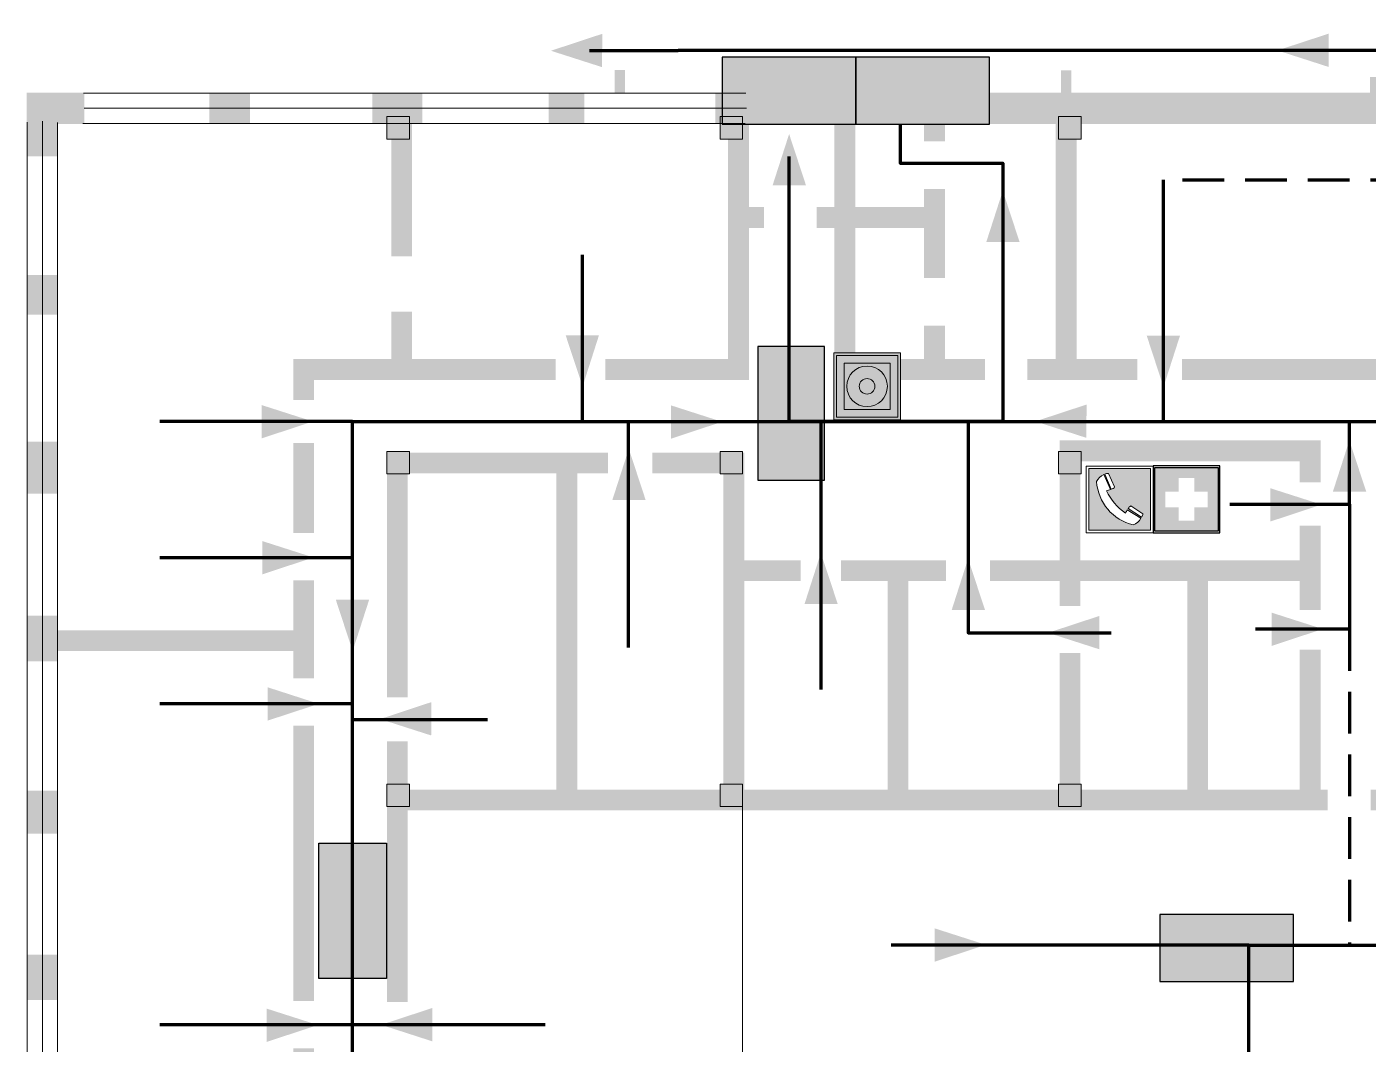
# Model space of a CAD drawing. Header units: millimetres. Extents: x 13810 to 67229, y 12374 to 21950.
# Drawn here: x 21744.5 to 21873, y 15459.1 to 15556.5 of the extents above; entities that cross this region are included whole.
import ezdxf

# ---------------------------------------------------------------- set-up
doc = ezdxf.new("R2010")
doc.units = ezdxf.units.MM
doc.linetypes.add('{ Wide Dash }', pattern=[12, 4, -2, 4, -2])
doc.layers.add('План_Штампы', color=7, linetype='Continuous')

# ---------------------------------------------------------------- blocks, each defined once
blk = doc.blocks.new('A$C7B4425F7')
at = {"true_color": 0xffffff}
blk.add_hatch(color=7, dxfattribs=at).paths.add_polyline_path([(0, 0), (-16, 0), (-16, -8), (0, -8)])
h = blk.add_hatch(color=126)
h.paths.add_polyline_path([(-0.2, -0.2), (-15.8, -0.2), (-15.8, -7.8), (-0.2, -7.8)])
h.paths.add_polyline_path([(-11.76, -2.03), (-11.76, -3.66), (-11.17, -3.66, -0.568275), (-11.17, -6.18), (-12.58, -6.18), (-12.58, -2.03)], flags=16)
h.paths.add_polyline_path([(-13.33, -4.12, -0.495768), (-13.59, -6.18), (-15.03, -6.18), (-15.03, -2.03), (-13.59, -2.03, -0.487973)], flags=16)
h.paths.add_polyline_path([(-10.25, -2.03), (-9.48, -2.03), (-9.48, -6.18), (-10.25, -6.18)], flags=16)
h.paths.add_polyline_path([(-13.84, -3.69), (-14.24, -3.69), (-14.24, -3.03), (-13.9, -3.03, -0.692621)], flags=0)
h.paths.add_polyline_path([(-9.15, -2.03), (-8.4, -2.03), (-8.04, -3.07), (-7.68, -2.03), (-6.93, -2.03), (-7.64, -4.1), (-6.93, -6.18), (-7.68, -6.18), (-8.04, -5.14), (-8.4, -6.18), (-9.15, -6.18), (-8.44, -4.1)], flags=16)
h.paths.add_polyline_path([(-11.76, -4.46), (-11.42, -4.46, -0.692621), (-11.36, -5.12), (-11.76, -5.12)], flags=0)
h.paths.add_polyline_path([(-13.9, -5.2), (-14.24, -5.2), (-14.24, -4.55), (-13.84, -4.55, -0.708038)], flags=0)
edge = h.paths.add_edge_path(flags=16)
edge.add_ellipse((-5.51, -4.08), major_axis=(0, 2.05), ratio=0.586184, start_angle=0, end_angle=360)
edge = h.paths.add_edge_path(flags=0)
edge.add_ellipse((-5.51, -4.08), major_axis=(0, 1.14), ratio=0.454828, start_angle=0, end_angle=360)
h.paths.add_polyline_path([(-4.13, -4.96, 0.377264), (-3.48, -4.52, 0.0555), (-3.16, -2.03), (-1.66, -2.03), (-1.66, -4.96), (-0.96, -4.96), (-0.96, -7.01), (-1.75, -7.01), (-1.75, -6.18), (-3.3, -6.18), (-3.3, -7.02), (-4.13, -7.02)], flags=16)
h.paths.add_polyline_path([(-2.73, -2.91), (-2.28, -2.91), (-2.28, -4.96), (-3.05, -4.96, 0.079136)], flags=0)
at = {"color": 126}
blk.add_lwpolyline([(-16, -8), (0, -8), (0, 0), (-16, 0)], close=True, dxfattribs=at)
blk = doc.blocks.new('A$C32E8229D')
at = {"true_color": 0xffffff}
blk.add_hatch(color=7, dxfattribs=at).paths.add_polyline_path([(0, 0), (0, -8), (16, -8), (16, 0)])
h = blk.add_hatch(color=126)
h.paths.add_polyline_path([(0.2, -0.2), (15.8, -0.2), (15.8, -7.8), (0.2, -7.8)])
h.paths.add_polyline_path([(13.49, -2.05), (12.08, -2.05), (11.37, -2.63, 0.162397), (11.29, -2.84), (11.29, -3.63), (10.35, -3.63), (10.35, -4.05), (11.68, -4.05), (11.68, -3.48), (12.26, -4.28), (11.29, -5.1), (11.29, -6.78), (11.85, -6.78), (11.85, -5.44), (12.8, -4.64), (12.8, -5.94), (14.46, -5.94), (14.46, -5.39), (13.45, -5.39), (13.45, -3.97), (12.46, -2.59), (13.15, -2.59), (13.69, -3.34), (14.18, -3)], flags=16)
h.paths.add_polyline_path([(10.74, -1.82, 1), (11.8, -1.82, 1)], flags=16)
h.paths.add_polyline_path([(9.39, -3.59), (5.99, -3.59), (6.56, -3.03), (5.91, -3.03), (5.1, -3.83), (5.91, -4.64), (6.56, -4.64), (5.99, -4.09), (9.39, -4.09)], flags=16)
h.paths.add_polyline_path([(4.29, -1.08), (1.72, -1.08), (1.72, -6.6), (4.29, -6.6)], flags=16)
at = {"color": 126}
blk.add_lwpolyline([(16, -8), (0, -8), (0, 0), (16, 0)], close=True, dxfattribs=at)
blk = doc.blocks.new('A$C54414219')
at = {"true_color": 0xffffff}
h = blk.add_hatch(color=7, dxfattribs=at)
h.paths.add_polyline_path([(2.39, -9.45), (2.39, -18.3), (11.23, -18.3), (11.23, -9.45)], flags=0)
h.paths.add_polyline_path([(10.71, -13.87, -1), (2.92, -13.87, -1)], flags=0)
h.paths.add_polyline_path([(8.3, -13.87, -1), (5.33, -13.87, -1)], flags=0)
h.paths.add_polyline_path([(0.41, -7.47), (0.41, -20.27), (13.21, -20.27), (13.21, -7.47)])
h.paths.add_polyline_path([(0.92, -19.77), (12.71, -19.77), (12.71, -7.98), (0.92, -7.98)], flags=16)
h.paths.add_polyline_path([(11.23, -9.45), (11.23, -18.3), (2.39, -18.3), (2.39, -9.45)], flags=0)
at = {"lineweight": 5}
h = blk.add_hatch(color=242, dxfattribs=at)
h.paths.add_polyline_path([(12.71, -7.98), (0.92, -7.98), (0.92, -19.77), (12.71, -19.77)])
h.paths.add_polyline_path([(11.23, -18.3), (2.39, -18.3), (2.39, -9.45), (11.23, -9.45)], flags=16)
h.paths.add_polyline_path([(10.71, -13.87, -1), (2.92, -13.87, -1)], flags=0)
h.paths.add_polyline_path([(8.3, -13.87, -1), (5.33, -13.87, -1)], flags=0)
at = {"true_color": 0xffffff}
h = blk.add_hatch(color=7, dxfattribs=at)
h.paths.add_polyline_path([(2.39, -9.45), (2.39, -18.3), (11.23, -18.3), (11.23, -9.45)])
h.paths.add_polyline_path([(10.71, -13.87, -1), (2.92, -13.87, -1)], flags=16)
h.paths.add_polyline_path([(8.3, -13.87, -1), (5.33, -13.87, -1)], flags=0)
at = {"lineweight": 5}
h = blk.add_hatch(color=242, dxfattribs=at)
h.paths.add_polyline_path([(2.92, -13.87, 1), (10.71, -13.87, 1)])
h.paths.add_polyline_path([(8.3, -13.87, -1), (5.33, -13.87, -1)], flags=16)
at = {"color": 242, "lineweight": 5}
for p, q in [((0.41, -20.27), (0.41, -7.47)), ((0.41, -7.47), (13.21, -7.47)), ((0.41, -7.47), (13.21, -7.47)), ((13.21, -20.27), (13.21, -7.47)), ((0.41, -20.27), (13.21, -20.27))]:
    blk.add_line(p, q, dxfattribs=at)
for points in [[(0.92, -7.98), (12.71, -7.98), (12.71, -19.77), (0.92, -19.77)], [(2.39, -9.45), (11.23, -9.45), (11.23, -18.3), (2.39, -18.3)]]:
    blk.add_lwpolyline(points, close=True, dxfattribs=at)
for radius in [3.89, 1.49]:
    blk.add_circle((6.81, -13.87), radius, dxfattribs=at)
blk = doc.blocks.new('A$C456E1F9C')
at = {"lineweight": 5}
h = blk.add_hatch(color=242, dxfattribs=at)
h.paths.add_polyline_path([(0.51, -1.47), (0.51, -13.26), (12.29, -13.26), (12.29, -1.47)])
h.paths.add_polyline_path([(5.42, -4.95, -0.254479), (4.78, -5.4), (3.52, -2.53, -0.209735), (4.23, -2.4)], flags=16)
h.paths.add_polyline_path([(8.53, -8.6), (10.87, -10.17), (10.54, -10.76), (8.03, -9.13, -0.192251)], flags=16)
h.paths.add_polyline_path([(4.61, -5.49, 0.005518), (3.87, -5.72, 0.128647), (7.49, -10.01, 0.00809), (7.83, -9.33), (10.47, -10.97, -0.16736), (8.99, -12.25, -0.327862), (1.95, -3.95, -0.166952), (3.36, -2.62)], flags=16)
at = {"color": 242, "lineweight": 5}
for p, q in [((0, -13.77), (0, -0.97)), ((12.8, -0.97), (0, -0.97)), ((3.52, -2.53), (4.78, -5.4)), ((4.23, -2.4), (5.42, -4.95)), ((12.8, -13.77), (12.8, -0.97)), ((4.61, -5.49), (3.36, -2.62)), ((7.83, -9.33), (10.47, -10.97)), ((8.03, -9.13), (10.54, -10.76)), ((10.81, -10.12), (8.53, -8.6)), ((10.8, -10.3), (10.81, -10.12)), ((10.54, -10.76), (10.8, -10.3)), ((0, -13.77), (12.8, -13.77))]:
    blk.add_line(p, q, dxfattribs=at)
blk.add_lwpolyline([(0.51, -1.47), (12.29, -1.47), (12.29, -13.26), (0.51, -13.26)], close=True, dxfattribs=at)
for centre, radius, start, end in [((4.02, -3.27), 0.891, 76.3284, 123.7092), ((4.59, -5.34), 2.99, 114.2845, 152.1974), ((11.12, -3.31), 9.19, 183.9915, 256.6009), ((4.68, -4.59), 0.824, 276.9621, 334.0723), ((14.98, -39.1), 35.17, 107.1487, 108.4135), ((13.86, -0.94), 11.08, 205.5536, 234.8762), ((-13.31, 0.8), 23.44, 332.5487, 334.4027), ((8.94, -9.5), 0.989, 114.4092, 157.9388), ((7.87, -9.46), 3, 291.9291, 329.9329)]:
    blk.add_arc(centre, radius, start, end, dxfattribs=at)
blk = doc.blocks.new('A$C18900ED3')
h = blk.add_hatch(color=126)
h.paths.add_polyline_path([(-0.18, -0.18), (-7.02, -0.18), (-7.02, -7.02), (-0.18, -7.02)])
h.paths.add_polyline_path([(-5.89, -4.46), (-5.89, -2.77), (-4.46, -2.77), (-4.46, -1.31), (-2.77, -1.31), (-2.77, -2.77), (-1.33, -2.77), (-1.33, -4.46), (-2.77, -4.46), (-2.77, -5.89), (-4.46, -5.89), (-4.46, -4.46)], flags=16)
at = {"color": 126}
for p, q in [((-7.2, 0), (-7.2, -7.2)), ((0, 0), (-7.2, 0)), ((0, -7.2), (0, 0)), ((-7.02, -7.02), (-7.02, -0.18)), ((-7.02, -0.18), (-0.18, -0.18)), ((-0.18, -0.18), (-0.18, -7.02)), ((-7.2, -7.2), (0, -7.2)), ((-0.18, -7.02), (-7.02, -7.02))]:
    blk.add_line(p, q, dxfattribs=at)

msp = doc.modelspace()

# ---------------------------------------------------------------- hatches: boundary and pattern name
at = {"lineweight": 0}
h = msp.add_hatch(color=256, dxfattribs=at)
h.dxf.hatch_style = 1
h.paths.add_polyline_path([(21781.16, 15547.89), (21779.01, 15547.89), (21779.01, 15545.74), (21781.16, 15545.74)])
h = msp.add_hatch(color=256, dxfattribs=at)
h.dxf.hatch_style = 1
h.paths.add_polyline_path([(21813.06, 15547.89), (21810.9, 15547.89), (21810.9, 15545.74), (21813.06, 15545.74)])
h = msp.add_hatch(color=256, dxfattribs=at)
h.dxf.hatch_style = 1
h.paths.add_polyline_path([(21845.47, 15547.89), (21843.31, 15547.89), (21843.31, 15545.74), (21845.47, 15545.74)])
h = msp.add_hatch(color=256, dxfattribs=at)
h.dxf.hatch_style = 1
h.paths.add_polyline_path([(21781.16, 15515.84), (21779.01, 15515.84), (21779.01, 15513.68), (21781.16, 15513.68)])
h = msp.add_hatch(color=256, dxfattribs=at)
h.dxf.hatch_style = 1
h.paths.add_polyline_path([(21813.06, 15515.84), (21810.9, 15515.84), (21810.9, 15513.68), (21813.06, 15513.68)])
h = msp.add_hatch(color=256, dxfattribs=at)
h.dxf.hatch_style = 1
h.paths.add_polyline_path([(21845.47, 15515.84), (21843.31, 15515.84), (21843.31, 15513.68), (21845.47, 15513.68)])
h = msp.add_hatch(color=256, dxfattribs=at)
h.dxf.hatch_style = 1
h.paths.add_polyline_path([(21781.16, 15483.99), (21779.01, 15483.99), (21779.01, 15481.83), (21781.16, 15481.83)])
h = msp.add_hatch(color=256, dxfattribs=at)
h.dxf.hatch_style = 1
h.paths.add_polyline_path([(21813.06, 15483.99), (21810.9, 15483.99), (21810.9, 15481.83), (21813.06, 15481.83)])
h = msp.add_hatch(color=256, dxfattribs=at)
h.dxf.hatch_style = 1
h.paths.add_polyline_path([(21845.47, 15483.99), (21843.31, 15483.99), (21843.31, 15481.83), (21845.47, 15481.83)])

# ---------------------------------------------------------------- linework, layer by layer
at = {"color": 126, "lineweight": 100, "true_color": 0x008754}
for points in [[(21828.16, 15547.2), (21828.16, 15543.44), (21838, 15543.44), (21838, 15518.71), (21817.52, 15518.71), (21896.72, 15518.71), (21896.72, 15616.46), (21884.18, 15616.46), (21937.51, 15616.46), (21943.99, 15614.42), (21997.98, 15614.42), (21997.98, 15622.46), (21980.06, 15622.46)], [(21798.4, 15554.22), (21806.88, 15554.22)], [(21884.56, 15542.3), (21884.56, 15554.22), (21806.88, 15554.22)], [(21747.79, 15412.75), (21775.71, 15412.75), (21775.71, 15518.71), (21817.52, 15518.71), (21817.52, 15544.06)], [(21853.36, 15518.71), (21853.36, 15541.83)], [(21797.73, 15518.71), (21797.73, 15534.65)], [(21775.71, 15518.71), (21757.27, 15518.71)], [(21802.12, 15518.71), (21802.12, 15497.06)], [(21820.56, 15518.71), (21820.56, 15493.03)], [(21834.66, 15518.71), (21834.66, 15498.45), (21848.35, 15498.45)], [(21871.18, 15510.78), (21871.18, 15518.71)], [(21859.72, 15510.78), (21871.18, 15510.78), (21871.18, 15498.82), (21862.19, 15498.82)], [(21775.71, 15505.66), (21757.27, 15505.66)], [(21775.71, 15491.66), (21757.27, 15491.66)], [(21775.71, 15490.18), (21788.63, 15490.18)], [(21861.54, 15468.56), (21827.29, 15468.56)], [(21861.54, 15431.29), (21861.54, 15468.56), (21923.5, 15468.56), (21923.5, 15468.56)], [(21775.71, 15460.93), (21757.27, 15460.93)], [(21794.15, 15460.93), (21775.71, 15460.93)]]:
    msp.add_lwpolyline(points, dxfattribs=at)
at = {"lineweight": 0}
for points, const_width in [([(21801.31, 15550.17), (21801.31, 15552.34)], 1), ([(21829.58, 15548.68), (21874.66, 15548.68), (21874.66, 15551.68)], 3), ([(21844.05, 15552.32), (21844.05, 15548.35)], 1), ([(21746.02, 15544.07), (21746.02, 15548.68), (21750.02, 15548.68)], 3), ([(21761.99, 15548.68), (21765.9, 15548.68)], 3), ([(21777.62, 15548.68), (21782.39, 15548.68)], 3), ([(21780.41, 15548.52), (21780.41, 15534.52)], 2), ([(21794.48, 15548.68), (21797.9, 15548.68)], 3), ([(21810.44, 15548.68), (21815.23, 15548.68)], 3), ([(21820.16, 15548.68), (21824.75, 15548.68)], 3), ([(21822.85, 15548.43), (21822.85, 15523.68), (21836.29, 15523.68)], 2), ([(21831.44, 15545.51), (21831.44, 15548.73)], 2), ([(21844.05, 15523.68), (21844.05, 15548.1)], 2), ([(21799.93, 15523.68), (21812.67, 15523.68), (21812.67, 15547.82)], 2), ([(21820.16, 15538.23), (21831.44, 15538.23), (21831.44, 15540.96)], 2), ([(21812.67, 15538.23), (21815.12, 15538.23)], 2), ([(21831.44, 15538.23), (21831.44, 15532.42)], 2), ([(21746.02, 15528.94), (21746.02, 15532.72)], 3), ([(21780.41, 15523.68), (21780.41, 15529.21)], 2), ([(21831.44, 15523.68), (21831.44, 15527.87)], 2), ([(21771.03, 15520.76), (21771.03, 15523.68), (21795.16, 15523.68)], 2), ([(21840.32, 15523.68), (21850.86, 15523.68)], 2), ([(21855.14, 15523.68), (21881.39, 15523.68)], 2), ([(21746.02, 15511.8), (21746.02, 15516.76)], 3), ([(21771.03, 15508.01), (21771.03, 15516.64)], 2), ([(21867.42, 15512.86), (21867.42, 15515.89), (21844.42, 15515.89), (21844.42, 15501.05)], 2), ([(21800.19, 15514.72), (21780, 15514.72), (21780, 15492.29)], 2), ([(21796.23, 15514.72), (21796.23, 15482.46)], 2), ([(21804.42, 15514.72), (21812.22, 15514.72), (21812.22, 15482.46)], 2), ([(21836.77, 15504.42), (21867.42, 15504.42), (21867.42, 15508.74)], 2), ([(21812.22, 15504.42), (21818.62, 15504.42)], 2), ([(21822.49, 15504.42), (21832.53, 15504.42)], 2), ([(21827.94, 15504.42), (21827.94, 15482.46)], 2), ([(21856.64, 15504.42), (21856.64, 15482.46)], 2), ([(21867.42, 15504.42), (21867.42, 15500.64)], 2), ([(21771.03, 15494.1), (21771.03, 15503.5)], 2), ([(21746.02, 15495.74), (21746.02, 15500.11)], 3), ([(21746.02, 15497.72), (21771.03, 15497.72)], 2), ([(21867.42, 15482.46), (21867.42, 15496.86)], 2), ([(21844.42, 15482.46), (21844.42, 15496.54)], 2), ([(21771.03, 15463.23), (21771.03, 15489.59)], 2), ([(21780, 15488.09), (21780, 15482.46), (21869.1, 15482.46)], 2), ([(21780, 15488.09), (21780, 15463.11)], 2), ([(21746.02, 15479.23), (21746.02, 15483.36)], 3), ([(21873.21, 15482.46), (21908.62, 15482.46), (21908.62, 15472.64)], 2), ([(21746.02, 15463.32), (21746.02, 15467.67)], 3), ([(21771.03, 15444.97), (21771.03, 15458.68)], 2)]:
    msp.add_lwpolyline(points, dxfattribs=dict(at, const_width=const_width))
for points in [[(21749.96, 15550.14), (21813.38, 15550.14)], [(21750.02, 15548.68), (21813.45, 15548.68)], [(21744.54, 15420.72), (21744.54, 15547.35)], [(21746.02, 15420.81), (21746.02, 15547.44)], [(21747.47, 15420.69), (21747.47, 15547.31)], [(21749.88, 15547.22), (21813.31, 15547.22)], [(21813.06, 15451.48), (21813.06, 15482.2)]]:
    msp.add_lwpolyline(points, dxfattribs=at)
for points in [[(21779.01, 15547.89), (21781.16, 15547.89), (21781.16, 15545.74), (21779.01, 15545.74)], [(21810.9, 15547.89), (21813.06, 15547.89), (21813.06, 15545.74), (21810.9, 15545.74)], [(21843.31, 15547.89), (21845.47, 15547.89), (21845.47, 15545.74), (21843.31, 15545.74)], [(21779.01, 15515.84), (21781.16, 15515.84), (21781.16, 15513.68), (21779.01, 15513.68)], [(21810.9, 15515.84), (21813.06, 15515.84), (21813.06, 15513.68), (21810.9, 15513.68)], [(21843.31, 15515.84), (21845.47, 15515.84), (21845.47, 15513.68), (21843.31, 15513.68)], [(21779.01, 15483.99), (21781.16, 15483.99), (21781.16, 15481.83), (21779.01, 15481.83)], [(21810.9, 15483.99), (21813.06, 15483.99), (21813.06, 15481.83), (21810.9, 15481.83)], [(21843.31, 15483.99), (21845.47, 15483.99), (21845.47, 15481.83), (21843.31, 15481.83)]]:
    msp.add_lwpolyline(points, close=True, dxfattribs=at)
at = {"color": 126, "linetype": '{ Wide Dash }', "lineweight": 100, "true_color": 0x008754}
for points in [[(21855.19, 15541.83), (21882.74, 15541.83)], [(21871.18, 15498.82), (21871.18, 15468.56)]]:
    msp.add_lwpolyline(points, dxfattribs=at)
at = {"layer": 'План_Штампы', "color": 126, "true_color": 0x008754}
for points in [[(21799.62, 15555.81), (21799.61, 15552.62), (21794.71, 15554.19)], [(21869.19, 15555.83), (21869.18, 15552.64), (21864.28, 15554.22)], [(21819.13, 15541.32), (21815.94, 15541.32), (21817.52, 15546.22)], [(21839.59, 15535.88), (21836.4, 15535.88), (21837.98, 15540.78)], [(21796.12, 15526.95), (21799.31, 15526.95), (21797.74, 15522.05)], [(21851.76, 15526.92), (21854.95, 15526.91), (21853.37, 15522.01)], [(21767.01, 15517.08), (21767.01, 15520.27), (21771.91, 15518.7)], [(21806.2, 15517.05), (21806.21, 15520.24), (21811.1, 15518.67)], [(21846, 15520.32), (21845.99, 15517.13), (21841.1, 15518.71)], [(21872.79, 15511.97), (21869.59, 15511.98), (21871.17, 15516.88)], [(21803.78, 15511.18), (21800.59, 15511.18), (21802.17, 15516.08)], [(21863.6, 15509.12), (21863.6, 15512.31), (21868.5, 15510.74)], [(21767.06, 15504.06), (21767.07, 15507.25), (21771.97, 15505.68)], [(21822.18, 15501.21), (21818.99, 15501.21), (21820.56, 15506.11)], [(21836.28, 15500.65), (21833.09, 15500.66), (21834.66, 15505.56)], [(21774.11, 15501.63), (21777.3, 15501.63), (21775.72, 15496.73)], [(21863.72, 15497.21), (21863.72, 15500.4), (21868.62, 15498.83)], [(21847.22, 15500.08), (21847.22, 15496.89), (21842.32, 15498.47)], [(21767.58, 15490.06), (21767.59, 15493.25), (21772.48, 15491.67)], [(21783.25, 15491.83), (21783.24, 15488.64), (21778.35, 15490.21)], [(21831.46, 15466.98), (21831.47, 15470.17), (21836.36, 15468.6)], [(21767.49, 15459.3), (21767.49, 15462.49), (21772.39, 15460.92)], [(21783.35, 15462.55), (21783.34, 15459.36), (21778.45, 15460.94)]]:
    msp.add_solid(points, dxfattribs=at)

# ---------------------------------------------------------------- block references
for name, p, xscale, yscale, zscale in [('A$C54414219', (21821.58, 15529), 0.5, 0.5, 0.5), ('A$C456E1F9C', (21845.98, 15514.92), 0.5, 0.5, 0.5), ('A$C18900ED3', (21858.78, 15514.44), 0.8888888888061047, 0.8888888888061047, 0.8888888888061047)]:
    msp.add_blockref(name, p, dxfattribs=dict(xscale=xscale, yscale=yscale, zscale=zscale))
at = {"layer": 'План_Штампы', "xscale": 0.8, "yscale": 0.8, "zscale": 0.8}
for p in [(21823.9, 15553.57), (21836.7, 15553.57)]:
    msp.add_blockref('A$C7B4425F7', p, dxfattribs=at)
at = {"layer": 'План_Штампы', "color": 126, "true_color": 0x008754}
for p, xscale, yscale, zscale, rotation in [((21814.52, 15525.87), -0.8, 0.8, 0.8, 90), ((21772.49, 15465.37), 0.8100087101568005, 0.8100087101568005, 0.8100087101568005, 89.99786532371444)]:
    msp.add_blockref('A$C32E8229D', p, dxfattribs=dict(at, xscale=xscale, yscale=yscale, zscale=zscale, rotation=rotation))
at = {"layer": 'План_Штампы', "color": 126, "true_color": 0x008754, "xscale": -0.8, "yscale": 0.8, "zscale": 0.8}
msp.add_blockref('A$C32E8229D', (21865.82, 15471.49), dxfattribs=at)

doc.saveas('drawing.dxf')
